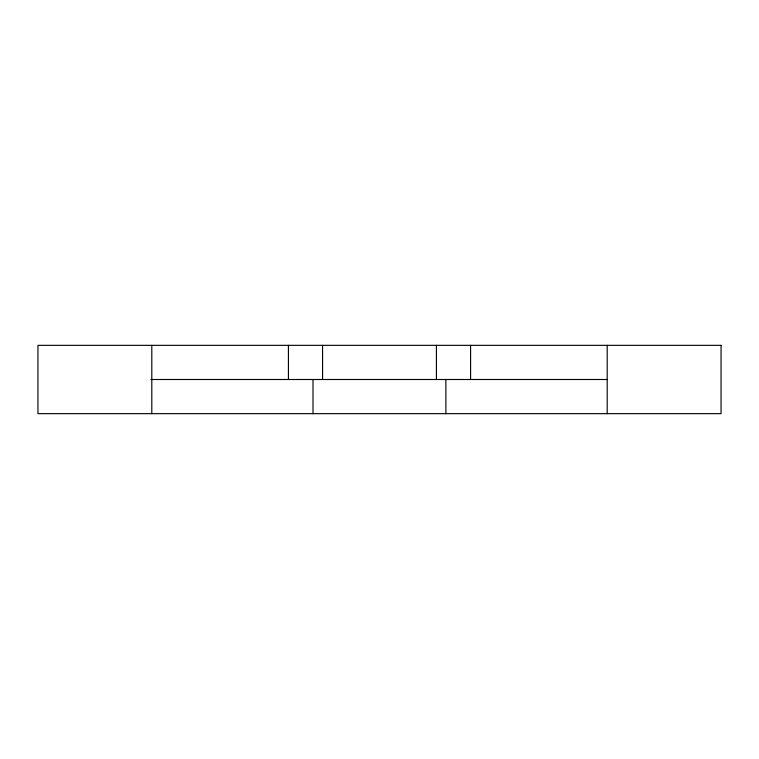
<?xml version="1.0" encoding="UTF-8"?>
<svg xmlns="http://www.w3.org/2000/svg" width="759" height="759" viewBox="0 0 759 759"><rect width="100%" height="100%" fill="white"/><g stroke="black" fill="none" stroke-linecap="round" stroke-linejoin="round"><path stroke-width="1.14" d="M150.851 379.5L607.2 379.5M607.2 345.345L607.2 413.655M470.58 345.345L470.58 379.5M445.884 379.5L445.884 413.655M436.425 345.345L436.425 379.5M322.575 345.345L322.575 379.5M313.002 379.5L313.002 413.655M288.42 345.345L288.42 379.5M151.8 345.345L151.8 413.655M721.05 345.345L37.95 345.345L37.95 413.655L721.05 413.655L721.05 345.345"/></g></svg>
